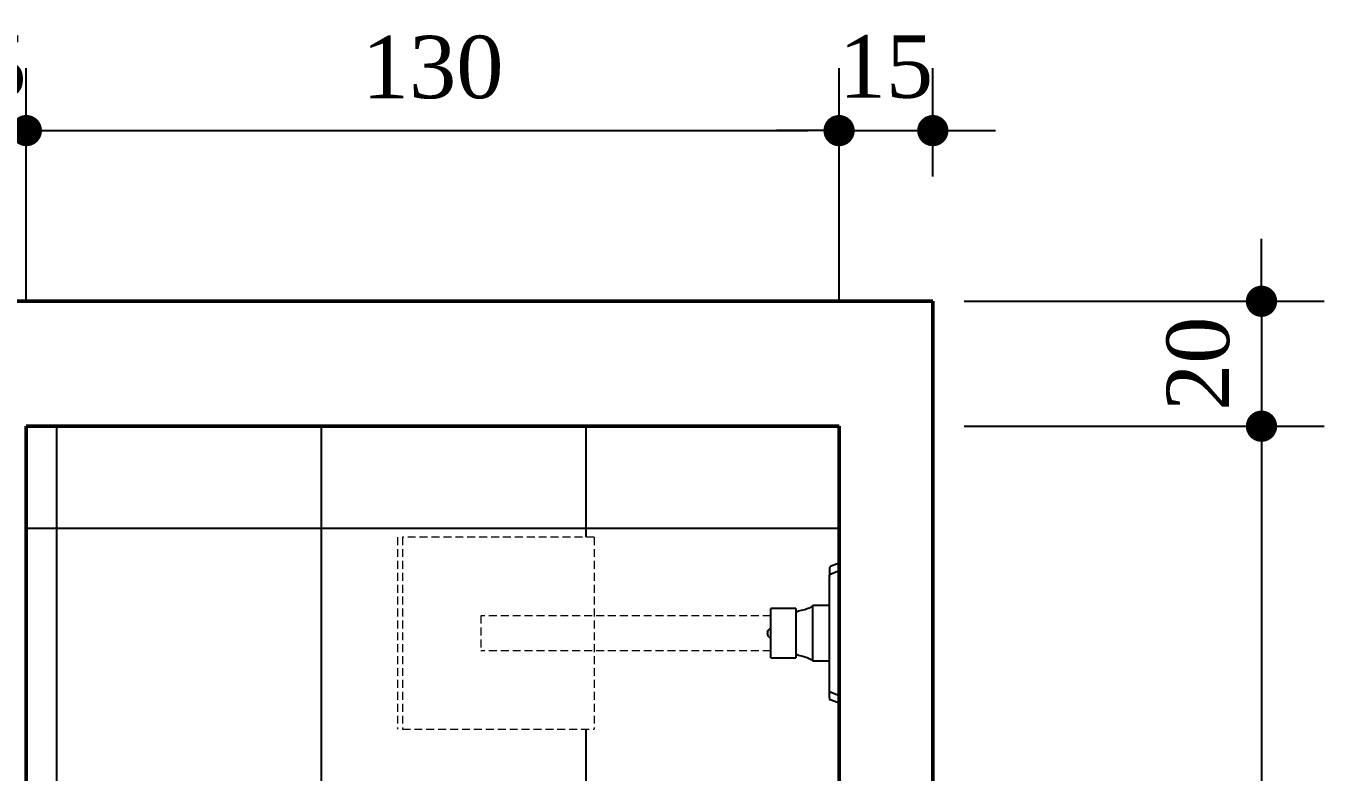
# Model space of a CAD drawing. Header units: millimetres. Extents: x 124972 to 152645, y 1647 to 10452.
# Drawn here: x 152437.4 to 152645, y 10332.7 to 10452.1 of the extents above; entities that cross this region are included whole.
import ezdxf

# ---------------------------------------------------------------- set-up
doc = ezdxf.new("R2010")
doc.units = ezdxf.units.MM
doc.linetypes.add('HIDDEN', pattern=[9.525, 6.35, -3.175])
doc.layers.add('Hachuria - Moveis', color=1, linetype='Continuous')
doc.layers.add('Piso', color=55, linetype='Continuous')
doc.layers.add('Parede Baixa', color=5, linetype='Continuous', lineweight=50)
doc.layers.add('Projeção Janela', color=15, linetype='HIDDEN', lineweight=9)
doc.styles.add('Valéria', font='romantic.ttf', dxfattribs={"height": 10})
doc.dimstyles.new('Cota - 50', dxfattribs={"dimtxt": 10, "dimasz": 5, "dimexe": 10, "dimexo": 20, "dimgap": 5, "dimtad": 1, "dimtxsty": 'Valéria', "dimblk": 'DOT', "dimcen": 0, "dimclrd": 12, "dimclre": 12, "dimclrt": 2, "dimazin": 2, "dimtfac": 1, "dimtix": 1, "dimtmove": 0, "dimatfit": 3, "dimldrblk": 'DOT', "dimfxl": 1, "dimarcsym": 0})

# ---------------------------------------------------------------- blocks, each defined once
blk = doc.blocks.new('_Dot')
at = {"color": 0, "linetype": 'ByBlock', "lineweight": -2}
blk.add_line((-0.5, 0), (-1, 0), dxfattribs=at)
at = {"color": 0, "linetype": 'ByBlock', "const_width": 0.5}
blk.add_lwpolyline([(-0.25, 0, 1), (0.25, 0, 1)], format="xyb", close=True, dxfattribs=at)
blk = doc.blocks.new('*D1209')
at = {"color": 12, "lineweight": -2, "transparency": 16777216}
for p, q in [((152422.45, 10428.01), (152422.45, 10445.33)), ((152437.45, 10408.01), (152437.45, 10445.33)), ((152417.45, 10435.33), (152412.45, 10435.33)), ((152422.45, 10435.33), (152437.45, 10435.33)), ((152442.45, 10435.33), (152447.45, 10435.33))]:
    blk.add_line(p, q, dxfattribs=at)
at = {"layer": 'Defpoints', "color": 0, "transparency": 16777216}
for p in [(152437.45, 10435.33), (152422.45, 10408.01), (152437.45, 10388.01)]:
    blk.add_point(p, dxfattribs=at)
at = {"color": 12, "lineweight": -2, "transparency": 16777216, "xscale": 5, "yscale": 5, "zscale": 5}
blk.add_blockref('_Dot', (152422.45, 10435.33), dxfattribs=at)
at = {"color": 12, "lineweight": -2, "transparency": 16777216, "xscale": 5, "yscale": 5, "zscale": 5, "rotation": 180}
blk.add_blockref('_Dot', (152437.45, 10435.33), dxfattribs=at)
at = {"color": 2, "transparency": 16777216, "insert": (152429.95, 10445.52), "char_height": 10, "attachment_point": 5, "style": 'Valéria'}
blk.add_mtext('15', dxfattribs=at)
blk = doc.blocks.new('*D1210')
at = {"color": 12, "lineweight": -2, "transparency": 16777216}
for p, q in [((152437.45, 10408.01), (152437.45, 10445.33)), ((152567.45, 10408.01), (152567.45, 10445.33)), ((152442.45, 10435.33), (152562.45, 10435.33))]:
    blk.add_line(p, q, dxfattribs=at)
at = {"layer": 'Defpoints', "color": 0, "transparency": 16777216}
for p in [(152567.45, 10435.33), (152437.45, 10388.01), (152567.45, 10388.01)]:
    blk.add_point(p, dxfattribs=at)
at = {"color": 12, "lineweight": -2, "transparency": 16777216, "xscale": 5, "yscale": 5, "zscale": 5, "rotation": 180}
blk.add_blockref('_Dot', (152437.45, 10435.33), dxfattribs=at)
at = {"color": 12, "lineweight": -2, "transparency": 16777216, "xscale": 5, "yscale": 5, "zscale": 5}
blk.add_blockref('_Dot', (152567.45, 10435.33), dxfattribs=at)
at = {"color": 2, "transparency": 16777216, "insert": (152502.45, 10445.44), "char_height": 10, "attachment_point": 5, "style": 'Valéria'}
blk.add_mtext('130', dxfattribs=at)
blk = doc.blocks.new('*D1211')
at = {"color": 12, "lineweight": -2, "transparency": 16777216}
for p, q in [((152567.45, 10408.01), (152567.45, 10445.33)), ((152582.45, 10428.01), (152582.45, 10445.33)), ((152562.45, 10435.33), (152557.45, 10435.33)), ((152567.45, 10435.33), (152582.45, 10435.33)), ((152587.45, 10435.33), (152592.45, 10435.33))]:
    blk.add_line(p, q, dxfattribs=at)
at = {"layer": 'Defpoints', "color": 0, "transparency": 16777216}
for p in [(152582.45, 10435.33), (152582.45, 10408.01), (152567.45, 10388.01)]:
    blk.add_point(p, dxfattribs=at)
at = {"color": 12, "lineweight": -2, "transparency": 16777216, "xscale": 5, "yscale": 5, "zscale": 5}
blk.add_blockref('_Dot', (152567.45, 10435.33), dxfattribs=at)
at = {"color": 12, "lineweight": -2, "transparency": 16777216, "xscale": 5, "yscale": 5, "zscale": 5, "rotation": 180}
blk.add_blockref('_Dot', (152582.45, 10435.33), dxfattribs=at)
at = {"color": 2, "transparency": 16777216, "insert": (152574.95, 10445.52), "char_height": 10, "attachment_point": 5, "style": 'Valéria'}
blk.add_mtext('15', dxfattribs=at)
blk = doc.blocks.new('*D1212')
at = {"color": 12, "lineweight": -2, "transparency": 16777216}
for p, q in [((152635.02, 10413.01), (152635.02, 10418.01)), ((152587.45, 10408.01), (152645.02, 10408.01)), ((152635.02, 10408.01), (152635.02, 10388.01)), ((152587.45, 10388.01), (152645.02, 10388.01)), ((152635.02, 10383.01), (152635.02, 10378.01))]:
    blk.add_line(p, q, dxfattribs=at)
at = {"layer": 'Defpoints', "color": 0, "transparency": 16777216}
for p in [(152567.45, 10408.01), (152567.45, 10388.01), (152635.02, 10388.01)]:
    blk.add_point(p, dxfattribs=at)
at = {"color": 12, "lineweight": -2, "transparency": 16777216, "xscale": 5, "yscale": 5, "zscale": 5}
for p, rotation in [((152635.02, 10408.01), 270), ((152635.02, 10388.01), 90)]:
    blk.add_blockref('_Dot', p, dxfattribs=dict(at, rotation=rotation))
at = {"color": 2, "transparency": 16777216, "insert": (152624.91, 10398.01), "char_height": 10, "attachment_point": 5, "rotation": 90, "style": 'Valéria'}
blk.add_mtext('20', dxfattribs=at)
blk = doc.blocks.new('*D1213')
at = {"color": 12, "lineweight": -2, "transparency": 16777216}
for p, q in [((152587.45, 10388.01), (152645.02, 10388.01)), ((152635.02, 10383.01), (152635.02, 10183.01)), ((152587.45, 10178.01), (152645.02, 10178.01))]:
    blk.add_line(p, q, dxfattribs=at)
at = {"layer": 'Defpoints', "color": 0, "transparency": 16777216}
for p in [(152567.45, 10388.01), (152567.45, 10178.01), (152635.02, 10178.01)]:
    blk.add_point(p, dxfattribs=at)
at = {"color": 12, "lineweight": -2, "transparency": 16777216, "xscale": 5, "yscale": 5, "zscale": 5}
for p, rotation in [((152635.02, 10388.01), 90), ((152635.02, 10178.01), 270)]:
    blk.add_blockref('_Dot', p, dxfattribs=dict(at, rotation=rotation))
at = {"color": 2, "transparency": 16777216, "insert": (152624.91, 10283.01), "char_height": 10, "attachment_point": 5, "rotation": 90, "style": 'Valéria'}
blk.add_mtext('210', dxfattribs=at)

msp = doc.modelspace()

# ---------------------------------------------------------------- hatches: boundary and pattern name
at = {"layer": 'Piso'}
h = msp.add_hatch(dxfattribs=at)
h.set_pattern_fill('ANSI37', color=256, scale=13.33333, angle=-45)
h.paths.add_polyline_path([(152487.654, 10294.179), (152502.714, 10304.544), (152558.217, 10303.034), (152558.217, 10282.191), (152560.781, 10282.191), (152560.781, 10284.434), (152563.299, 10284.434), (152563.253, 10285.887), (152563.753, 10286.471), (152566.414, 10286.432), (152566.899, 10286.264), (152566.729, 10283.151), (152567.445, 10283.151), (152567.445, 10308.006), (152437.445, 10308.006), (152437.445, 10178.006), (152439.945, 10178.006), (152439.945, 10180.006), (152449.945, 10180.006), (152449.945, 10250.506), (152446.445, 10250.506), (152446.568, 10248.357), (152445.62, 10247.585), (152443.331, 10248.028), (152443.377, 10248.074), (152442.299, 10249.153), (152442.273, 10249.214), (152441.187, 10250.334), (152441.33, 10253.475), (152443.406, 10255.665), (152445.705, 10255.708), (152446.607, 10254.939), (152446.445, 10253.006), (152449.945, 10253.006), (152449.945, 10257.006, -0.4921555), (152511.948, 10180.365), (152521.948, 10180.365), (152521.948, 10208.095), (152546.021, 10229.422), (152567.445, 10229.422), (152566.845, 10239.057), (152561.771, 10239.057), (152561.771, 10239.089), (152561.704, 10241.139), (152560.479, 10242.521), (152560.721, 10259.516), (152560.713, 10260.173), (152561.21, 10261.277), (152562.36, 10261.761), (152562.777, 10261.576), (152562.857, 10260.872), (152562.616, 10260.445), (152562.241, 10260.454), (152561.745, 10259.492), (152561.771, 10244.177), (152566.845, 10244.177), (152567.445, 10244.177), (152566.729, 10272.996), (152566.423, 10272.793), (152563.719, 10272.822), (152563.146, 10273.441), (152563.309, 10274.724), (152560.674, 10274.731), (152560.781, 10277.071), (152558.217, 10277.071), (152558.217, 10256.228), (152501.455, 10255.331), (152487.654, 10266.613)])
h.paths.add_polyline_path([(152452.945, 10257.006), (152452.945, 10253.006), (152456.445, 10253.006), (152456.445, 10254.506), (152456.345, 10255.084), (152457.067, 10255.771), (152459.445, 10255.506), (152461.485, 10253.935), (152461.561, 10250.252), (152459.552, 10247.889), (152456.784, 10247.554), (152455.97, 10248.655), (152456.445, 10250.506), (152452.945, 10250.506), (152452.945, 10178.006), (152449.945, 10178.006), (152449.945, 10175.006), (152450.945, 10175.006), (152511.948, 10174.535), (152511.948, 10180.365, 0.4772645)])
h.paths.add_polyline_path([(152496.837, 10370.253), (152528.299, 10370.253), (152528.299, 10357.682), (152556.525, 10357.682), (152556.525, 10358.809), (152560.535, 10358.809), (152563.273, 10359.317), (152565.904, 10359.317), (152565.747, 10365.391), (152566.101, 10365.582), (152567.445, 10366.082), (152567.445, 10388.006), (152437.445, 10388.006), (152437.445, 10318.006), (152567.445, 10318.006), (152567.445, 10343.682), (152565.797, 10344.108), (152565.904, 10350.446), (152563.273, 10350.446), (152560.535, 10350.955), (152556.525, 10350.955), (152556.525, 10352.082), (152528.299, 10352.082), (152528.299, 10339.51), (152496.837, 10339.51)])

# ---------------------------------------------------------------- linework, layer by layer
at = {"layer": 'Hachuria - Moveis'}
for p, q in [((152565.913, 10365.313), (152565.904, 10365.236)), ((152565.904, 10365.236), (152565.904, 10363.934)), ((152565.94, 10365.391), (152565.913, 10365.313)), ((152565.982, 10365.465), (152565.94, 10365.391)), ((152566.037, 10365.531), (152565.982, 10365.465)), ((152566.101, 10365.582), (152566.037, 10365.531)), ((152566.17, 10365.617), (152566.101, 10365.582)), ((152567.445, 10366.082), (152566.17, 10365.617)), ((152566.839, 10364.664), (152567.445, 10364.902)), ((152567.445, 10366.082), (152567.445, 10343.682)), ((152565.904, 10363.934), (152565.913, 10364.024)), ((152565.904, 10359.317), (152565.904, 10363.934)), ((152565.913, 10364.024), (152565.94, 10364.115)), ((152565.94, 10364.115), (152565.982, 10364.202)), ((152565.982, 10364.202), (152566.17, 10364.379)), ((152566.17, 10364.379), (152566.839, 10364.664)), ((152560.535, 10358.809), (152556.525, 10358.809)), ((152556.525, 10355.692), (152556.525, 10358.809)), ((152560.535, 10358.809), (152560.535, 10358.223)), ((152562.342, 10358.759), (152562, 10358.641)), ((152562.668, 10358.91), (152562.342, 10358.759)), ((152562.979, 10359.096), (152562.668, 10358.91)), ((152563.273, 10359.317), (152562.979, 10359.096)), ((152565.904, 10359.317), (152563.273, 10359.317)), ((152563.273, 10350.446), (152563.273, 10359.317)), ((152565.904, 10350.446), (152565.904, 10359.317)), ((152560.749, 10358.313), (152560.535, 10358.223)), ((152560.535, 10358.223), (152560.535, 10351.54)), ((152560.967, 10358.391), (152560.749, 10358.313)), ((152561.189, 10358.458), (152560.967, 10358.391)), ((152561.414, 10358.515), (152561.189, 10358.458)), ((152561.642, 10358.56), (152561.414, 10358.515)), ((152562, 10358.641), (152561.642, 10358.56)), ((152556.025, 10355.023), (152556.014, 10354.882)), ((152556.025, 10354.741), (152556.014, 10354.882)), ((152556.025, 10355.023), (152556.058, 10355.16)), ((152556.025, 10354.741), (152556.058, 10354.603)), ((152556.058, 10355.16), (152556.112, 10355.291)), ((152556.112, 10354.473), (152556.058, 10354.603)), ((152556.186, 10355.411), (152556.112, 10355.291)), ((152556.186, 10355.411), (152556.278, 10355.519)), ((152556.385, 10355.61), (152556.278, 10355.519)), ((152556.385, 10355.61), (152556.506, 10355.684)), ((152556.506, 10355.684), (152556.525, 10355.692)), ((152556.525, 10354.071), (152556.525, 10355.692)), ((152556.186, 10354.352), (152556.112, 10354.473)), ((152556.186, 10354.352), (152556.278, 10354.245)), ((152556.385, 10354.153), (152556.278, 10354.245)), ((152556.385, 10354.153), (152556.506, 10354.079)), ((152556.525, 10354.071), (152556.506, 10354.079)), ((152556.525, 10350.955), (152556.525, 10354.071)), ((152556.525, 10350.955), (152560.535, 10350.955)), ((152560.535, 10351.54), (152560.535, 10350.955)), ((152560.535, 10351.54), (152560.749, 10351.451)), ((152560.749, 10351.451), (152560.967, 10351.372)), ((152560.967, 10351.372), (152561.189, 10351.305)), ((152561.189, 10351.305), (152561.414, 10351.249)), ((152561.414, 10351.249), (152561.642, 10351.203)), ((152561.642, 10351.203), (152562, 10351.122)), ((152562, 10351.122), (152562.342, 10351.005)), ((152562.342, 10351.005), (152562.669, 10350.853)), ((152562.669, 10350.853), (152562.979, 10350.667)), ((152562.979, 10350.667), (152563.273, 10350.446)), ((152563.273, 10350.446), (152565.904, 10350.446)), ((152565.904, 10345.829), (152565.904, 10350.446)), ((152565.913, 10345.74), (152565.904, 10345.829)), ((152565.904, 10344.527), (152565.904, 10345.829)), ((152565.94, 10345.648), (152565.913, 10345.74)), ((152565.982, 10345.562), (152565.94, 10345.648)), ((152566.17, 10345.384), (152565.982, 10345.562)), ((152566.101, 10344.181), (152566.037, 10344.233)), ((152566.17, 10344.146), (152566.101, 10344.181)), ((152566.839, 10345.099), (152566.17, 10345.384)), ((152567.445, 10343.682), (152566.17, 10344.146)), ((152567.445, 10344.861), (152566.839, 10345.099))]:
    msp.add_line(p, q, dxfattribs=at)
msp.add_arc((152566.24, 10344.502), 0.337, 175.71037, 232.92513, dxfattribs=at)
at = {"layer": 'Parede Baixa'}
for p, q in [((151962.445, 10408.006), (152582.445, 10408.006)), ((152582.445, 8918.006), (152582.445, 10408.006)), ((152437.445, 10388.006), (152567.445, 10388.006)), ((152437.445, 10178.006), (152437.445, 10388.006)), ((152567.445, 10178.006), (152567.445, 10388.006))]:
    msp.add_line(p, q, dxfattribs=at)
at = {"layer": 'Projeção Janela', "linetype": 'HIDDEN', "ltscale": 0.2}
for p, q in [((152496.837, 10370.253), (152496.837, 10339.51)), ((152497.617, 10370.253), (152497.617, 10339.51)), ((152528.299, 10370.253), (152497.617, 10370.253)), ((152528.299, 10370.253), (152528.299, 10339.51)), ((152556.525, 10357.682), (152510.158, 10357.682)), ((152510.158, 10357.682), (152510.158, 10352.082)), ((152556.525, 10352.082), (152510.158, 10352.082)), ((152497.617, 10339.51), (152528.299, 10339.51))]:
    msp.add_line(p, q, dxfattribs=at)

# ---------------------------------------------------------------- dimensions: what is measured, and where the dimension line sits
dim = msp.add_linear_dim(base=(152437.445, 10435.33), p1=(152422.445, 10408.006), p2=(152437.445, 10388.006), dimstyle='Cota - 50')
dim.commit()
dim.dimension.update_dxf_attribs({"geometry": '*D1209', "text_midpoint": (152429.945, 10445.523)})
for base, p1, p2, picture, middle in [((152567.445, 10435.33), (152437.445, 10388.006), (152567.445, 10388.006), '*D1210', (152502.445, 10445.441)), ((152582.445, 10435.33), (152567.445, 10388.006), (152582.445, 10408.006), '*D1211', (152574.945, 10445.523))]:
    dim = msp.add_linear_dim(base=base, p1=p1, p2=p2, dimstyle='Cota - 50', override={"dimtmove": 1})
    dim.commit()
    dim.dimension.update_dxf_attribs({"geometry": picture, "text_midpoint": middle})
dim = msp.add_linear_dim(base=(152635.022, 10388.006), p1=(152567.445, 10408.006), p2=(152567.445, 10388.006), angle=90, dimstyle='Cota - 50')
dim.commit()
dim.dimension.update_dxf_attribs({"geometry": '*D1212', "text_midpoint": (152624.911, 10398.006)})
dim = msp.add_linear_dim(base=(152635.022, 10178.006), p1=(152567.445, 10388.006), p2=(152567.445, 10178.006), angle=90, dimstyle='Cota - 50', override={"dimtmove": 1})
dim.commit()
dim.dimension.update_dxf_attribs({"geometry": '*D1213', "text_midpoint": (152624.911, 10283.006)})

doc.saveas('drawing.dxf')
